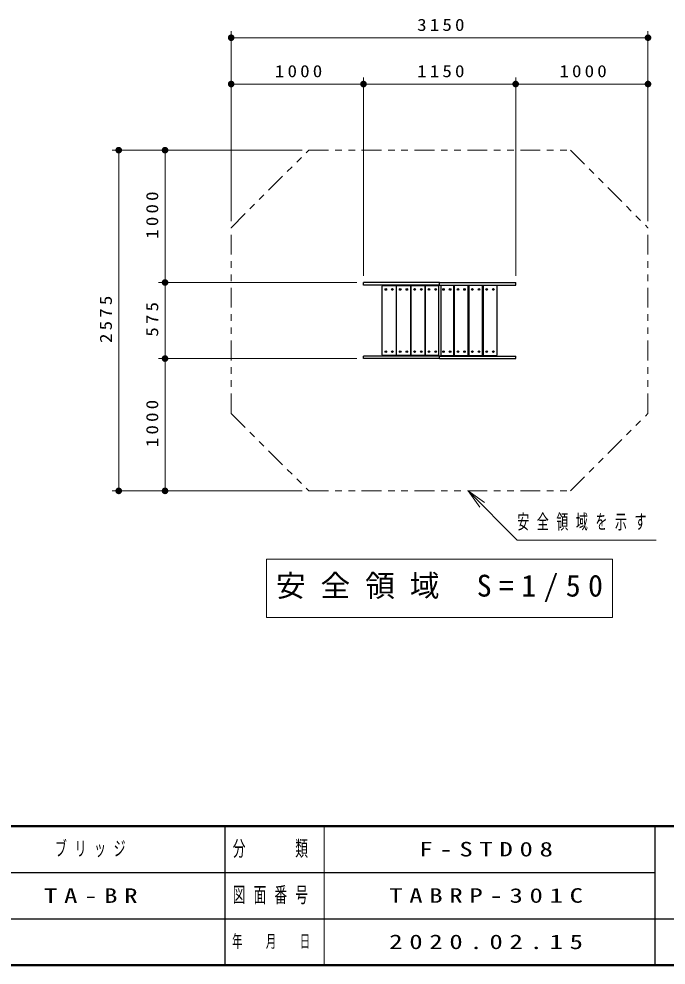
# Model space of a CAD drawing. Units: millimetres on the paper, with parts at other scales. Extents: x -385 to 0, y -5 to 267.
# Drawn here: x -166.1 to -68.3, y 0 to 143 of the extents above; entities that cross this region are included whole.
import ezdxf

# ---------------------------------------------------------------- set-up
doc = ezdxf.new("R2010")
doc.units = ezdxf.units.MM
doc.linetypes.add('USER3', pattern=[8, 3, -1, 1, -1, 1, -1])
doc.layers.add('1_50', color=7, linetype='Continuous', lineweight=25)
doc.layers.add('LY_3', color=7, linetype='Continuous', lineweight=13)
doc.layers.add('LY_4', color=7, linetype='Continuous')
doc.styles.add('ＭＳ ゴシック', font='')
doc.styles.get('ＭＳ ゴシック').set_extended_font_data('MS Gothic')

# ---------------------------------------------------------------- blocks, each defined once
blk = doc.blocks.new('filled_dot')
at = {"color": 0, "linetype": 'Continuous', "lineweight": -2, "const_width": 1.25}
blk.add_lwpolyline([(-0.625, 0, 1), (0.625, 0, 1)], format="xyb", close=True, dxfattribs=at)

msp = doc.modelspace()

# ---------------------------------------------------------------- linework, layer by layer
at = {"layer": '1_50', "lineweight": 13}
for p, q in [((-134.033, 112.458), (-134.033, 141.174)), ((-134.033, 140.174), (-71.033, 140.174)), ((-71.033, 112.458), (-71.033, 141.174)), ((-134.033, 112.458), (-134.033, 134.174)), ((-134.033, 133.174), (-114.033, 133.174)), ((-114.033, 104.174), (-114.033, 134.174)), ((-114.033, 133.174), (-91.033, 133.174)), ((-91.033, 104.174), (-91.033, 134.174)), ((-91.033, 133.174), (-71.033, 133.174)), ((-71.033, 112.458), (-71.033, 134.174)), ((-123.317, 123.174), (-152.033, 123.174)), ((-151.033, 71.674), (-151.033, 123.174)), ((-144.033, 103.174), (-144.033, 123.174)), ((-115.033, 103.174), (-145.033, 103.174)), ((-144.033, 91.674), (-144.033, 103.174)), ((-115.033, 91.674), (-145.033, 91.674)), ((-144.033, 91.674), (-144.033, 71.674)), ((-123.317, 71.674), (-152.033, 71.674)), ((-98.193, 71.674), (-96.075, 69.55)), ((-98.193, 71.674), (-95.721, 69.903)), ((-96.429, 69.197), (-98.193, 71.674)), ((-128.683, 61.346), (-128.683, 52.546)), ((-76.383, 61.346), (-128.683, 61.346)), ((-76.383, 52.546), (-76.383, 61.346)), ((-128.683, 52.546), (-76.383, 52.546))]:
    msp.add_line(p, q, dxfattribs=at)
at = {"layer": '1_50', "color": 70, "linetype": 'USER3', "lineweight": 13}
for p, q in [((-134.033, 111.458), (-122.317, 123.174)), ((-122.317, 123.174), (-82.748, 123.174)), ((-82.748, 123.174), (-71.033, 111.458)), ((-134.033, 83.39), (-134.033, 111.458)), ((-71.033, 83.39), (-71.033, 111.458)), ((-134.033, 83.39), (-122.317, 71.674)), ((-82.748, 71.674), (-71.033, 83.39)), ((-122.317, 71.674), (-82.748, 71.674))]:
    msp.add_line(p, q, dxfattribs=at)
at = {"layer": '1_50', "color": 1}
for p, q in [((-102.533, 103.174), (-114.033, 103.174)), ((-114.033, 102.794), (-114.033, 103.174)), ((-102.533, 102.794), (-102.533, 103.174)), ((-102.533, 102.794), (-102.533, 103.174)), ((-102.533, 103.174), (-91.033, 103.174)), ((-91.033, 102.794), (-91.033, 103.174)), ((-102.533, 102.794), (-114.033, 102.794)), ((-102.533, 102.794), (-91.033, 102.794)), ((-102.533, 92.054), (-114.033, 92.054)), ((-114.033, 91.674), (-114.033, 92.054)), ((-102.533, 91.674), (-114.033, 91.674)), ((-102.533, 91.674), (-102.533, 92.054)), ((-102.533, 91.674), (-102.533, 92.054)), ((-102.533, 92.054), (-91.033, 92.054)), ((-102.533, 91.674), (-91.033, 91.674)), ((-91.033, 91.674), (-91.033, 92.054))]:
    msp.add_line(p, q, dxfattribs=at)
at = {"layer": '1_50', "color": 40}
for p, q in [((-111.213, 92.224), (-111.213, 102.624)), ((-111.113, 102.724), (-109.213, 102.724)), ((-109.113, 102.624), (-109.113, 92.224)), ((-109.033, 92.224), (-109.033, 102.624)), ((-108.933, 102.724), (-107.033, 102.724)), ((-106.933, 102.624), (-106.933, 92.224)), ((-106.853, 92.224), (-106.853, 102.624)), ((-106.753, 102.724), (-104.853, 102.724)), ((-104.753, 102.624), (-104.753, 92.224)), ((-104.673, 92.224), (-104.673, 102.624)), ((-104.573, 102.724), (-102.723, 102.724)), ((-100.493, 102.724), (-102.343, 102.724)), ((-100.393, 92.224), (-100.393, 102.624)), ((-100.313, 102.624), (-100.313, 92.224)), ((-98.313, 102.724), (-100.213, 102.724)), ((-98.213, 92.224), (-98.213, 102.624)), ((-98.133, 102.624), (-98.133, 92.224)), ((-96.133, 102.724), (-98.033, 102.724)), ((-96.033, 92.224), (-96.033, 102.624)), ((-95.953, 102.624), (-95.953, 92.224)), ((-93.953, 102.724), (-95.853, 102.724)), ((-93.853, 92.224), (-93.853, 102.624)), ((-109.213, 92.124), (-111.113, 92.124)), ((-107.033, 92.124), (-108.933, 92.124)), ((-104.853, 92.124), (-106.753, 92.124)), ((-102.723, 92.124), (-104.573, 92.124)), ((-102.343, 92.124), (-100.493, 92.124)), ((-100.213, 92.124), (-98.313, 92.124)), ((-98.033, 92.124), (-96.133, 92.124)), ((-95.853, 92.124), (-93.953, 92.124))]:
    msp.add_line(p, q, dxfattribs=at)
at = {"layer": '1_50', "color": 2}
for p, q in [((-102.723, 102.794), (-102.723, 92.054)), ((-102.723, 102.794), (-102.343, 102.794)), ((-102.343, 102.794), (-102.343, 92.054)), ((-102.343, 92.054), (-102.723, 92.054))]:
    msp.add_line(p, q, dxfattribs=at)
at = {"layer": '1_50', "lineweight": 13}
msp.add_lwpolyline([(-98.193, 71.674), (-90.783, 64.245), (-69.783, 64.245)], dxfattribs=at)
at = {"layer": '1_50'}
for centre in [(-110.663, 102.124), (-109.663, 102.124), (-108.483, 102.124), (-107.483, 102.124), (-106.303, 102.124), (-105.303, 102.124), (-104.123, 102.124), (-103.123, 102.124), (-101.943, 102.124), (-100.943, 102.124), (-99.763, 102.124), (-98.763, 102.124), (-97.583, 102.124), (-96.583, 102.124), (-95.403, 102.124), (-94.403, 102.124), (-110.663, 92.724), (-109.663, 92.724), (-108.483, 92.724), (-107.483, 92.724), (-106.303, 92.724), (-105.303, 92.724), (-104.123, 92.724), (-103.123, 92.724), (-101.943, 92.724), (-100.943, 92.724), (-99.763, 92.724), (-98.763, 92.724), (-97.583, 92.724), (-96.583, 92.724), (-95.403, 92.724), (-94.403, 92.724)]:
    msp.add_circle(centre, 0.12, dxfattribs=at)
at = {"layer": '1_50', "color": 40}
for centre, start, end in [((-111.113, 102.624), 90, 180), ((-109.213, 102.624), 0, 90), ((-108.933, 102.624), 90, 180), ((-107.033, 102.624), 0, 90), ((-106.753, 102.624), 90, 180), ((-104.853, 102.624), 0, 90), ((-104.573, 102.624), 90, 180), ((-100.493, 102.624), 0, 90), ((-100.213, 102.624), 90, 180), ((-98.313, 102.624), 0, 90), ((-98.033, 102.624), 90, 180), ((-96.133, 102.624), 0, 90), ((-95.853, 102.624), 90, 180), ((-93.953, 102.624), 0, 90), ((-111.113, 92.224), 180, 270), ((-109.213, 92.224), 270, 0), ((-108.933, 92.224), 180, 270), ((-107.033, 92.224), 270, 0), ((-106.753, 92.224), 180, 270), ((-104.853, 92.224), 270, 0), ((-104.573, 92.224), 180, 270), ((-100.493, 92.224), 270, 0), ((-100.213, 92.224), 180, 270), ((-98.313, 92.224), 270, 0), ((-98.033, 92.224), 180, 270), ((-96.133, 92.224), 270, 0), ((-95.853, 92.224), 180, 270), ((-93.953, 92.224), 270, 0)]:
    msp.add_arc(centre, 0.1, start, end, dxfattribs=at)
at = {"layer": 'LY_3', "lineweight": 50}
for p, q in [((-385, 21), (0, 21)), ((-385, 0), (0, 0))]:
    msp.add_line(p, q, dxfattribs=at)
at = {"layer": 'LY_3', "color": 211, "lineweight": 25}
for p, q in [((-135, 21), (-135, 0)), ((-70, 21), (-70, 0)), ((-187.5, 14), (-70, 14)), ((-242.5, 7), (0, 7))]:
    msp.add_line(p, q, dxfattribs=at)
at = {"layer": 'LY_3'}
msp.add_line((-120, 21), (-120, 0), dxfattribs=at)

# ---------------------------------------------------------------- block references
at = {"layer": '1_50', "lineweight": 13, "xscale": 0.4, "yscale": 0.4}
for p in [(-134.033, 140.174), (-134.033, 133.174), (-114.033, 133.174), (-91.033, 133.174)]:
    msp.add_blockref('filled_dot', p, dxfattribs=at)
for p, rotation in [((-71.033, 140.174), 180), ((-114.033, 133.174), 180), ((-91.033, 133.174), 180), ((-71.033, 133.174), 180), ((-151.033, 123.174), 270), ((-144.033, 123.174), 270), ((-144.033, 103.174), 270), ((-144.033, 103.174), 90), ((-144.033, 91.674), 90), ((-144.033, 91.674), 270), ((-151.033, 71.674), 90), ((-144.033, 71.674), 90)]:
    msp.add_blockref('filled_dot', p, dxfattribs=dict(at, rotation=rotation))

# ---------------------------------------------------------------- texts
at = {"layer": '1_50', "style": 'ＭＳ ゴシック'}
for s, insert, char_height, attachment_point in [('\\T1.33;\\W1.15;3150', (-102.109, 141.174), 1.833, 8), ('\\T1.33;\\W1.15;1000', (-123.612, 134.174), 1.833, 8), ('\\T1.33;\\W1.15;1150', (-102.112, 134.174), 1.833, 8), ('\\T1.33;\\W1.15;1000', (-80.612, 134.174), 1.833, 8), ('\\T1.64;\\W0.6;安全領域を示す', (-90.783, 66.895), 2.199, 4), ('\\T1.5;安全領域\\~S=1/50', (-127.283, 56.946), 3.299, 4)]:
    msp.add_mtext(s, dxfattribs=dict(at, insert=insert, char_height=char_height, attachment_point=attachment_point))
at = {"layer": '1_50', "char_height": 1.833, "attachment_point": 8, "rotation": 90, "style": 'ＭＳ ゴシック'}
for s, insert in [('\\T1.33;\\W1.15;1000', (-145.033, 113.595)), ('\\T1.33;\\W1.15;2575', (-152.033, 97.841)), ('\\T1.33;\\W1.15;575', (-145.033, 97.841)), ('\\T1.33;\\W1.15;1000', (-145.033, 82.095))]:
    msp.add_mtext(s, dxfattribs=dict(at, insert=insert))
at = {"layer": 'LY_3', "color": 4, "attachment_point": 5, "style": 'ＭＳ ゴシック'}
for s, insert, char_height in [('\\T1.64;\\W0.6;分\u3000\u3000類', (-127.5, 17.5), 2.346), ('\\T1.64;\\W0.6;図面番号', (-127.5, 10.5), 2.346), ('\\T1.64;\\W0.6;年\u3000月\u3000日', (-127.5, 3.5), 1.906)]:
    msp.add_mtext(s, dxfattribs=dict(at, insert=insert, char_height=char_height))
at = {"layer": 'LY_4', "char_height": 2.199, "attachment_point": 5, "style": 'ＭＳ ゴシック'}
for s, insert in [('\\T1.64;\\W0.6;ブリッジ', (-154.75, 17.5)), ('\\T1.5;\\W1.35;F-STD08', (-95, 17.5)), ('\\T1.5;\\W1.35;TA-BR', (-154.75, 10.5)), ('\\T1.5;\\W1.35;TABRP-301C', (-95, 10.5)), ('\\T1.5;\\W1.35;2020.02.15', (-95, 3.5))]:
    msp.add_mtext(s, dxfattribs=dict(at, insert=insert))

doc.saveas('drawing.dxf')
